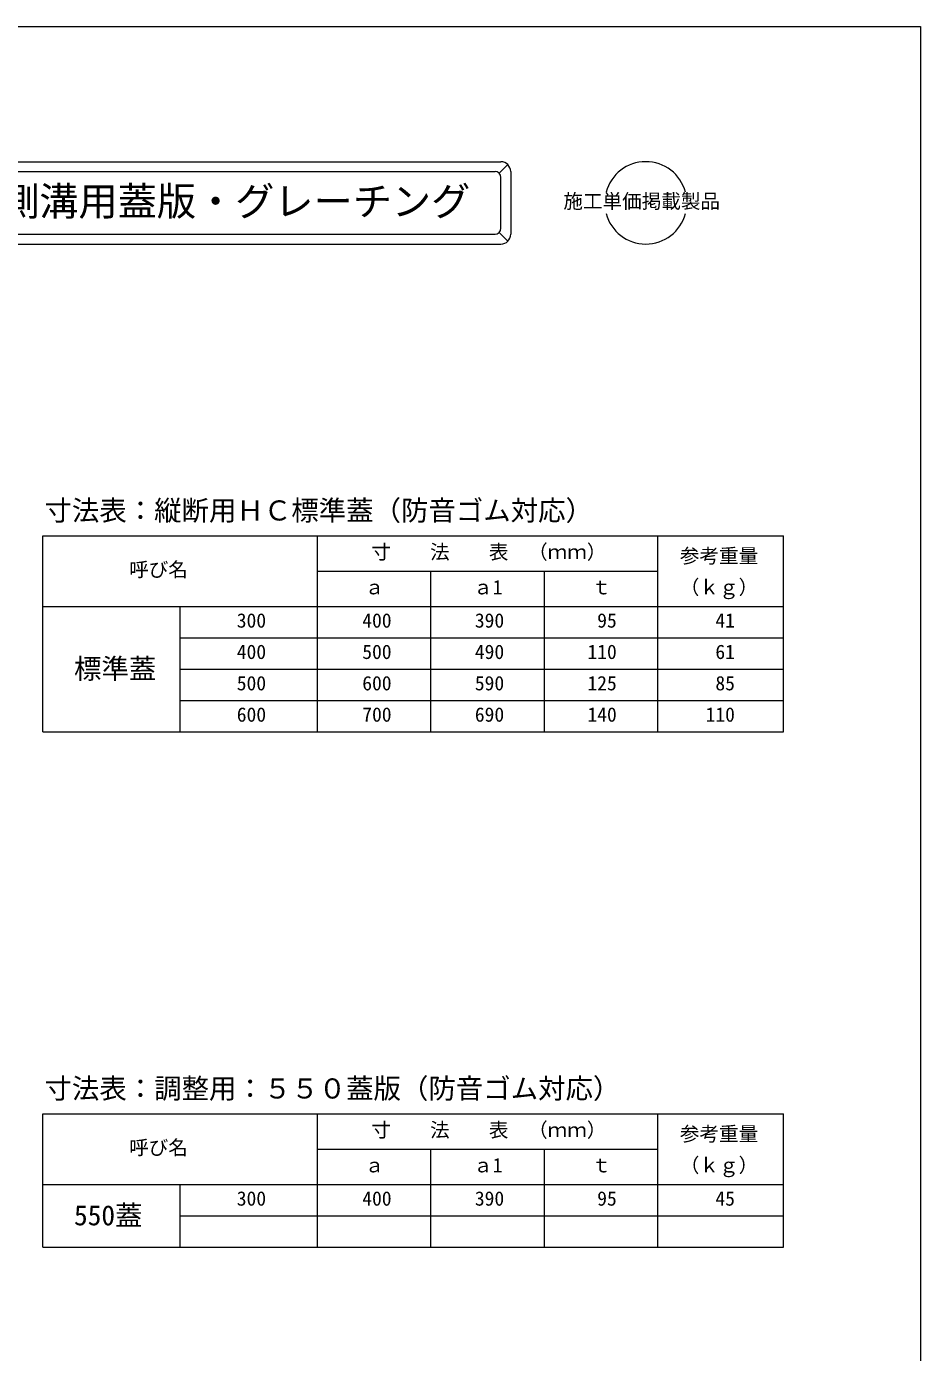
# Model space of a CAD drawing. Units: millimetres on the paper. Extents: x 26 to 677, y 48 to 350.
# Drawn here: x 121.3 to 235.4, y 180.6 to 349.8 of the extents above; entities that cross this region are included whole.
import ezdxf
from ezdxf.enums import TextEntityAlignment as Align

# ---------------------------------------------------------------- set-up
doc = ezdxf.new("R2010")
doc.units = ezdxf.units.MM
doc.layers.add('0_2', color=4, linetype='Continuous', lineweight=18)
doc.styles.add('ＭＳ ゴシック-5.0-0.0', font='')
doc.styles.get('ＭＳ ゴシック-5.0-0.0').set_extended_font_data('ＭＳ ゴシック-5.0-0.0')

msp = doc.modelspace()

# ---------------------------------------------------------------- linework, layer by layer
at = {"layer": '0_2'}
for p, q in [((26.367, 349.802), (235.367, 349.802)), ((235.367, 349.802), (235.367, 47.802)), ((63.617, 332.552), (181.816, 332.552)), ((181.596, 331.082), (182.699, 332.186)), ((64.367, 331.302), (181.066, 331.302)), ((181.816, 324.052), (181.816, 330.552)), ((183.066, 331.302), (183.066, 323.302)), ((64.367, 323.302), (181.066, 323.302)), ((181.596, 323.522), (182.699, 322.418)), ((63.617, 322.052), (181.816, 322.052)), ((123.367, 284.802), (217.867, 284.802)), ((123.367, 259.802), (123.367, 284.802)), ((158.367, 284.802), (158.367, 259.802)), ((201.867, 259.802), (201.867, 284.802)), ((217.867, 259.802), (217.867, 284.802)), ((158.367, 280.302), (201.867, 280.302)), ((172.867, 259.802), (172.867, 280.302)), ((187.367, 259.802), (187.367, 280.302)), ((123.367, 275.802), (217.867, 275.802)), ((140.867, 259.802), (140.867, 275.802)), ((140.867, 271.802), (217.867, 271.802)), ((140.867, 267.802), (217.867, 267.802)), ((140.867, 263.802), (217.867, 263.802)), ((123.367, 259.802), (217.867, 259.802)), ((123.367, 211.052), (217.867, 211.052)), ((123.367, 194.052), (123.367, 211.052)), ((158.367, 211.052), (158.367, 194.052)), ((201.867, 194.052), (201.867, 211.052)), ((217.867, 194.052), (217.867, 211.052)), ((158.367, 206.552), (201.867, 206.552)), ((172.867, 194.052), (172.867, 206.552)), ((187.367, 194.052), (187.367, 206.552)), ((123.367, 202.052), (217.867, 202.052)), ((140.867, 194.052), (140.867, 202.052)), ((140.867, 198.052), (217.867, 198.052)), ((123.367, 194.052), (217.867, 194.052))]:
    msp.add_line(p, q, dxfattribs=at)
for centre, radius, start, end in [((181.816, 331.302), 1.25, 0, 90), ((181.066, 330.552), 0.75, 0, 90), ((181.066, 324.052), 0.75, 270, 0), ((181.816, 323.302), 1.25, 270, 0)]:
    msp.add_arc(centre, radius, start, end, dxfattribs=at)
at = {"layer": '0_2', "color": 2}
for start, end in [(15.08906, 164.91094), (195.08906, 344.91094)]:
    msp.add_arc((200.309, 327.302), 5.25, start, end, dxfattribs=at)

# ---------------------------------------------------------------- texts
at = {"layer": '0_2', "color": 7, "style": 'ＭＳ ゴシック-5.0-0.0'}
for s, height, p in [('ＨＣ－Ｆ・ＨＣ－Ａ型側溝用蓋版・グレーチング', 3.666, (67.901, 324.572)), ('施工単価掲載製品', 1.833, (189.785, 326.052)), ('寸法表：縦断用ＨＣ標準蓋（防音ゴム対応）', 2.566, (123.568, 286.001)), ('寸\u3000\u3000法\u3000\u3000表\u3000（ｍｍ）', 1.833, (165.281, 281.3)), ('参考重量', 1.833, (204.654, 280.8)), ('呼び名', 1.833, (134.366, 279.052)), ('（ｋｇ）', 1.833, (204.654, 276.8)), ('ａ', 1.833, (164.422, 276.8)), ('ａ1', 1.833, (178.274, 276.8)), ('ｔ', 1.833, (193.377, 276.8)), ('300', 1.833, (148.112, 272.552)), ('400', 1.833, (164.128, 272.552)), ('390', 1.833, (178.495, 272.552)), ('95', 1.833, (194.112, 272.552)), ('41', 1.833, (209.191, 272.552)), ('400', 1.833, (148.112, 268.552)), ('500', 1.833, (164.128, 268.552)), ('490', 1.833, (178.495, 268.552)), ('110', 1.833, (192.862, 268.552)), ('61', 1.833, (209.191, 268.552)), ('標準蓋', 2.566, (127.339, 265.821)), ('500', 1.833, (148.112, 264.552)), ('600', 1.833, (164.128, 264.552)), ('590', 1.833, (178.495, 264.552)), ('125', 1.833, (192.862, 264.552)), ('85', 1.833, (209.191, 264.552)), ('600', 1.833, (148.112, 260.552)), ('700', 1.833, (164.128, 260.552)), ('690', 1.833, (178.495, 260.552)), ('140', 1.833, (192.862, 260.552)), ('110', 1.833, (207.941, 260.552)), ('寸法表：調整用：５５０蓋版（防音ゴム対応）', 2.566, (123.568, 212.251)), ('寸\u3000\u3000法\u3000\u3000表\u3000（ｍｍ）', 1.833, (165.281, 207.55)), ('参考重量', 1.833, (204.654, 207.05)), ('呼び名', 1.833, (134.366, 205.302)), ('ａ', 1.833, (164.422, 203.05)), ('ａ1', 1.833, (178.274, 203.05)), ('ｔ', 1.833, (193.377, 203.05)), ('（ｋｇ）', 1.833, (204.654, 203.05)), ('550蓋', 2.566, (127.339, 196.071)), ('300', 1.833, (148.112, 198.802)), ('400', 1.833, (164.128, 198.802)), ('390', 1.833, (178.495, 198.802)), ('95', 1.833, (194.112, 198.802)), ('45', 1.833, (209.191, 198.802))]:
    msp.add_text(s, height=height, dxfattribs=at).set_placement(p, align=Align.BOTTOM_LEFT)

doc.saveas('drawing.dxf')
